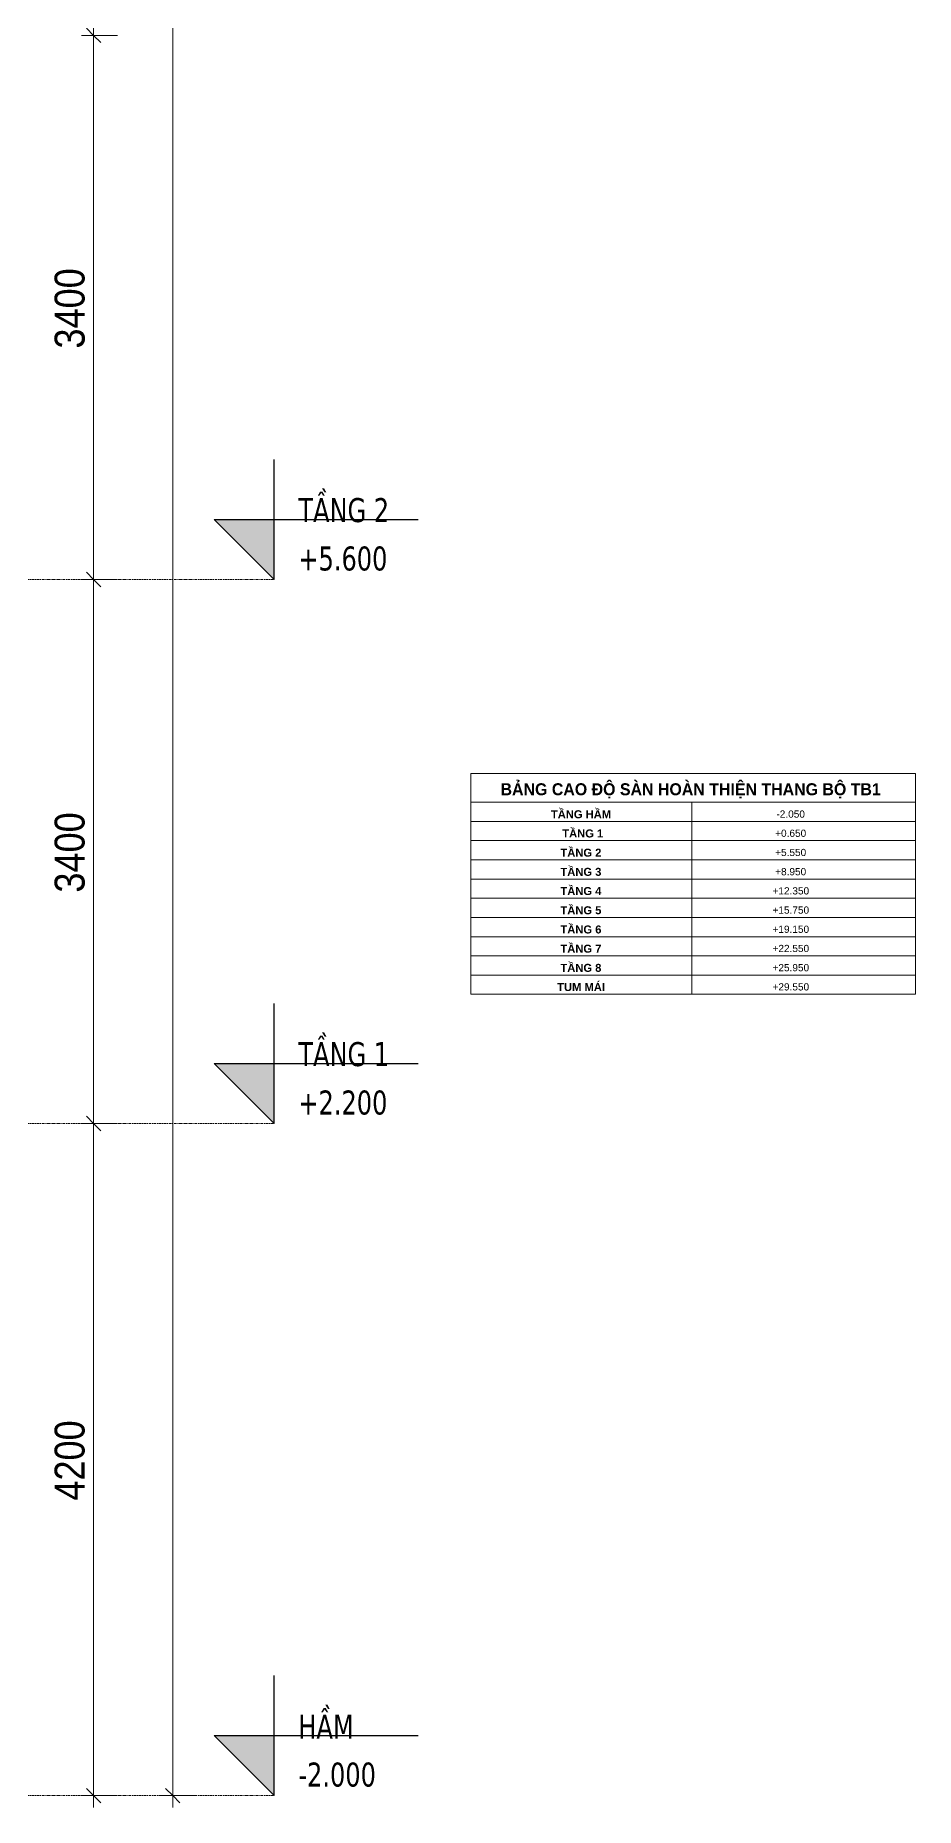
# Model space of a CAD drawing. Header units: millimetres. Extents: x 39389 to 101854, y -4225 to 80933.
# Drawn here: x 96350 to 101854, y -2075 to 9000 of the extents above; entities that cross this region are included whole.
import ezdxf

# ---------------------------------------------------------------- set-up
doc = ezdxf.new("R2010")
doc.units = ezdxf.units.MM
doc.linetypes.add('Centre', pattern=[31.75, 6.35, -4.7625, 15.875, -4.7625])
for name, color, linetype, lineweight in [('A-ANNO-DIMS', 211, 'Continuous', 9), ('A-ANNO-DIMS-75', 211, 'Continuous', 9), ('A-DETL-THIN', 151, 'Continuous', 18), ('A-FLOR-LEVL', 51, 'Continuous', 9), ('A-FLOR-LEVL-1', 51, 'Continuous', 25), ('A-FLOR-LEVL-2', 51, 'Centre', 9), ('G-ANNO-TEXT-1', 7, 'Continuous', 9), ('G-ANNO-TEXT-2', 5, 'Continuous', 9)]:
    doc.layers.add(name, color=color, linetype=linetype, lineweight=lineweight)
doc.styles.add('Arial_7', font='arial.ttf', dxfattribs={"height": 45})
doc.styles.add('Arial_B_4', font='arialbd.ttf', dxfattribs={"width": 0.95, "height": 75})
doc.styles.add('Arial_B_5', font='arialbd.ttf', dxfattribs={"height": 50})
doc.styles.add('Tahoma_B_1', font='tahomabd.ttf', dxfattribs={"width": 0.85, "height": 150})
doc.styles.add('UTM Avo_1', font='', dxfattribs={"width": 0.9, "height": 187.5})
doc.styles.get('UTM Avo_1').set_extended_font_data('UTM Avo')
doc.dimstyles.new('1_Dim_chi_tiet_2_5_2', dxfattribs={"dimscale": 304.8, "dimtxt": 187.368928, "dimasz": 0.295276, "dimexe": 0.246063, "dimexo": 0.0625, "dimgap": 0.024606, "dimtad": 1, "dimdec": 0, "dimrnd": 5, "dimzin": 0, "dimdsep": 46, "dimtxsty": 'UTM Avo_1', "dimblk1": 'OBLIQUE', "dimblk2": 'OBLIQUE', "dimsah": 1, "dimcen": 0.09, "dimdle": 0.246063, "dimazin": 0, "dimtfac": 1, "dimtdec": 4, "dimtix": 1, "dimtmove": 0, "dimatfit": 3, "dimfxl": 0.492126, "dimfxlon": 1, "dimtvp": 1, "dimtolj": 1, "dimtzin": 0, "dimarcsym": 2})

# ---------------------------------------------------------------- blocks, each defined once
blk = doc.blocks.new('Level - CAO ĐỘ LEVEL-350587-TKCS_THANG BỘ TB1 - MẶT CẮT')
at = {"layer": 'A-FLOR-LEVL'}
blk.add_hatch(color=256, dxfattribs=at).paths.add_polyline_path([(-67876, 2575), (-67876, 2200), (-68251, 2575)])
at = {"layer": 'A-FLOR-LEVL-1'}
for p, q in [((-67876, 2200), (-67876, 2950)), ((-68251, 2575), (-67876, 2200)), ((-68251, 2575), (-66976, 2575))]:
    blk.add_line(p, q, dxfattribs=at)
blk = doc.blocks.new('DIMBLOCK213-TKCS_THANG BỘ TB1 - MẶT CẮT')
at = {"layer": 'A-ANNO-DIMS-75', "lineweight": 25}
for p, q in [((96714, 12400), (96669, 12445)), ((96714, 12400), (96759, 12355)), ((96714, 9000), (96669, 9045)), ((96714, 9000), (96759, 8955))]:
    blk.add_line(p, q, dxfattribs=at)
at = {"layer": 'A-ANNO-DIMS-75'}
for p, q in [((96864, 12400), (96639, 12400)), ((96714, 12400), (96714, 9000)), ((96714, 12400), (96864, 12400)), ((96864, 9000), (96639, 9000)), ((96714, 9000), (96864, 9000))]:
    blk.add_line(p, q, dxfattribs=at)
at = {"layer": 'A-ANNO-DIMS-75', "color": 0, "insert": (96470, 10443), "char_height": 187.5, "width": 616.24, "attachment_point": 1, "rotation": 90, "line_spacing_factor": 1.110334, "style": 'UTM Avo_1'}
blk.add_mtext('3400', dxfattribs=at)
blk = doc.blocks.new('_Oblique')
at = {"color": 0, "linetype": 'ByBlock', "lineweight": -2}
blk.add_line((-0.5, -0.5), (0.5, 0.5), dxfattribs=at)
blk = doc.blocks.new('DIMBLOCK214-TKCS_THANG BỘ TB1 - MẶT CẮT')
at = {"layer": 'A-ANNO-DIMS-75'}
for p, q in [((96864, 9000), (96639, 9000)), ((96714, 9000), (96714, 5600)), ((96714, 9000), (96864, 9000)), ((96864, 5600), (96639, 5600)), ((96714, 5600), (96864, 5600))]:
    blk.add_line(p, q, dxfattribs=at)
at = {"layer": 'A-ANNO-DIMS-75', "lineweight": 25}
for p, q in [((96714, 9000), (96669, 9045)), ((96714, 9000), (96759, 8955)), ((96714, 5600), (96669, 5645)), ((96714, 5600), (96759, 5555))]:
    blk.add_line(p, q, dxfattribs=at)
at = {"layer": 'A-ANNO-DIMS-75', "color": 0, "insert": (96470, 7043), "char_height": 187.5, "width": 616.24, "attachment_point": 1, "rotation": 90, "line_spacing_factor": 1.110334, "style": 'UTM Avo_1'}
blk.add_mtext('3400', dxfattribs=at)
blk = doc.blocks.new('DIMBLOCK215-TKCS_THANG BỘ TB1 - MẶT CẮT')
at = {"layer": 'A-ANNO-DIMS-75'}
for p, q in [((96864, 5600), (96639, 5600)), ((96714, 5600), (96714, 2200)), ((96714, 5600), (96864, 5600)), ((96864, 2200), (96639, 2200)), ((96714, 2200), (96864, 2200))]:
    blk.add_line(p, q, dxfattribs=at)
at = {"layer": 'A-ANNO-DIMS-75', "lineweight": 25}
for p, q in [((96714, 5600), (96669, 5645)), ((96714, 5600), (96759, 5555)), ((96714, 2200), (96669, 2245)), ((96714, 2200), (96759, 2155))]:
    blk.add_line(p, q, dxfattribs=at)
at = {"layer": 'A-ANNO-DIMS-75', "color": 0, "insert": (96470, 3643), "char_height": 187.5, "width": 616.24, "attachment_point": 1, "rotation": 90, "line_spacing_factor": 1.110334, "style": 'UTM Avo_1'}
blk.add_mtext('3400', dxfattribs=at)
blk = doc.blocks.new('DIMBLOCK216-TKCS_THANG BỘ TB1 - MẶT CẮT')
at = {"layer": 'A-ANNO-DIMS-75', "lineweight": 25}
for p, q in [((96714, 2200), (96669, 2245)), ((96714, 2200), (96759, 2155)), ((96714, -2000), (96669, -1955)), ((96714, -2000), (96759, -2045))]:
    blk.add_line(p, q, dxfattribs=at)
at = {"layer": 'A-ANNO-DIMS-75'}
for p, q in [((96864, 2200), (96639, 2200)), ((96714, 2200), (96714, -2075)), ((96714, 2200), (96864, 2200)), ((96864, -2000), (96639, -2000)), ((96714, -2000), (96864, -2000))]:
    blk.add_line(p, q, dxfattribs=at)
at = {"layer": 'A-ANNO-DIMS-75', "color": 0, "insert": (96470, -157), "char_height": 187.5, "width": 616.24, "attachment_point": 1, "rotation": 90, "line_spacing_factor": 1.110334, "style": 'UTM Avo_1'}
blk.add_mtext('4200', dxfattribs=at)
blk = doc.blocks.new('DIMBLOCK217-TKCS_THANG BỘ TB1 - MẶT CẮT')
at = {"layer": 'A-ANNO-DIMS-75'}
for p, q in [((97359, 33800), (97134, 33800)), ((97209, 33875), (97209, -2075)), ((97209, 33800), (97359, 33800)), ((97359, -2000), (97134, -2000)), ((97209, -2000), (97359, -2000))]:
    blk.add_line(p, q, dxfattribs=at)
at = {"layer": 'A-ANNO-DIMS-75', "lineweight": 25}
for p, q in [((97209, 33800), (97164, 33845)), ((97209, 33800), (97254, 33755)), ((97209, -2000), (97164, -1955)), ((97209, -2000), (97254, -2045))]:
    blk.add_line(p, q, dxfattribs=at)
at = {"layer": 'A-ANNO-DIMS-75', "color": 0, "insert": (96965, 15579), "char_height": 187.5, "width": 770.29, "attachment_point": 1, "rotation": 90, "line_spacing_factor": 1.110334, "style": 'UTM Avo_1'}
blk.add_mtext('35800', dxfattribs=at)

msp = doc.modelspace()

# ---------------------------------------------------------------- linework, layer by layer
at = {"layer": 'A-DETL-THIN'}
for p, q in [((99073.6, 4387.7), (101853.6, 4387.7)), ((99073.6, 3007.7), (99073.6, 4387.7)), ((101853.6, 3007.7), (101853.6, 4387.7)), ((99073.6, 4207.7), (101853.6, 4207.7)), ((100453.6, 3007.7), (100453.6, 4207.7)), ((99073.6, 4087.7), (101853.6, 4087.7)), ((99073.6, 4087.7), (101853.6, 4087.7)), ((99073.6, 3967.7), (101853.6, 3967.7)), ((99073.6, 3847.7), (101853.6, 3847.7)), ((99073.6, 3727.7), (101853.6, 3727.7)), ((99073.6, 3607.7), (101853.6, 3607.7)), ((99073.6, 3487.7), (101853.6, 3487.7)), ((99073.6, 3367.7), (101853.6, 3367.7)), ((99073.6, 3247.7), (101853.6, 3247.7)), ((99073.6, 3127.7), (101853.6, 3127.7)), ((99073.6, 3007.7), (101853.6, 3007.7))]:
    msp.add_line(p, q, dxfattribs=at)
at = {"layer": 'A-FLOR-LEVL-2'}
for p, q in [((85744.3, 5600), (97843.9, 5600)), ((85744.3, 2200), (97843.9, 2200)), ((85744.3, -2000), (97843.9, -2000))]:
    msp.add_line(p, q, dxfattribs=at)

# ---------------------------------------------------------------- block references
at = {"layer": 'A-FLOR-LEVL-1'}
for p in [(165719.5, 3400), (165719.5, 0), (165719.5, -4200)]:
    msp.add_blockref('Level - CAO ĐỘ LEVEL-350587-TKCS_THANG BỘ TB1 - MẶT CẮT', p, dxfattribs=at)

# ---------------------------------------------------------------- texts
at = {"layer": 'A-FLOR-LEVL', "char_height": 150, "line_spacing_factor": 0.996129, "style": 'Tahoma_B_1'}
for s, insert, width, attachment_point in [('\\pt765,1530,2295,3060,3825,4590,5355,6120,6885,7650,8415,9180,9945,10710,11475,12240,13005,13770,14535,15300,16065,16830,17595,18360,19125,19890,20655,21420,22185,22950,23715,24480;TẦNG 2', (97994.3, 5955.8), 678.937, 7), ('\\pt318.75,637.5,956.25,1275,1593.75,1912.5,2231.25,2550,2868.75,3187.5,3506.25,3825,4143.75,4462.5,4781.25,5100,5418.75,5737.5,6056.25,6375,6693.75,7012.5,7331.25,7650,7968.75,8287.5,8606.25,8925,9243.75,9562.5,9881.25,10200;+5.600', (97994.3, 5806.3), 662.362, 1), ('\\pt765,1530,2295,3060,3825,4590,5355,6120,6885,7650,8415,9180,9945,10710,11475,12240,13005,13770,14535,15300,16065,16830,17595,18360,19125,19890,20655,21420,22185,22950,23715,24480;TẦNG 1', (97994.3, 2555.8), 678.937, 7), ('\\pt318.75,637.5,956.25,1275,1593.75,1912.5,2231.25,2550,2868.75,3187.5,3506.25,3825,4143.75,4462.5,4781.25,5100,5418.75,5737.5,6056.25,6375,6693.75,7012.5,7331.25,7650,7968.75,8287.5,8606.25,8925,9243.75,9562.5,9881.25,10200;+2.200', (97994.3, 2406.3), 662.362, 1), ('\\pt765,1530,2295,3060,3825,4590,5355,6120,6885,7650,8415,9180,9945,10710,11475,12240,13005,13770,14535,15300,16065,16830,17595,18360,19125,19890,20655,21420,22185,22950,23715,24480;HẦM', (97994.3, -1644.2), 425.85, 7), ('\\pt318.75,637.5,956.25,1275,1593.75,1912.5,2231.25,2550,2868.75,3187.5,3506.25,3825,4143.75,4462.5,4781.25,5100,5418.75,5737.5,6056.25,6375,6693.75,7012.5,7331.25,7650,7968.75,8287.5,8606.25,8925,9243.75,9562.5,9881.25,10200;-2.000', (97994.3, -1793.7), 594.787, 1)]:
    msp.add_mtext(s, dxfattribs=dict(at, insert=insert, width=width, attachment_point=attachment_point))
at = {"layer": 'G-ANNO-TEXT-1', "attachment_point": 5, "line_spacing_factor": 0.936439}
for s, insert, char_height, width, style in [('\\pt237.50025,474.99975,712.5,950.00025,1187.49975,1425,1662.50025,1899.99975,2137.5,2375.00025,2612.49975,2850,3087.50025,3324.99975,3562.5,3800.00025,4037.49975,4275,4512.50025,4749.99975,4987.5,5225.00025,5462.49975,5700,5937.50025,6174.99975,6412.5,6650.00025,6887.49975,7125,7362.50025,7599.99975;BẢNG CAO ĐỘ SÀN HOÀN THIỆN THANG BỘ TB1', (100447.2, 4279.2), 75, 2788.488, 'Arial_B_4'), ('\\pt317.5,635,952.5,1270,1587.5,1905,2222.5,2540,2857.5,3175,3492.5,3810,4127.5,4445,4762.5,5080,5397.5,5715,6032.5,6350,6667.5,6985,7302.5,7620,7937.5,8255,8572.5,8890,9207.5,9525,9842.5,10160;TẦNG HẦM', (99761.5, 4132.4), 50, 555.75, 'Arial_B_5'), ('\\pt317.5,635,952.5,1270,1587.5,1905,2222.5,2540,2857.5,3175,3492.5,3810,4127.5,4445,4762.5,5080,5397.5,5715,6032.5,6350,6667.5,6985,7302.5,7620,7937.5,8255,8572.5,8890,9207.5,9525,9842.5,10160;TẦNG 1 ', (99772.5, 4012.4), 50, 555.75, 'Arial_B_5'), ('\\pt317.5,635,952.5,1270,1587.5,1905,2222.5,2540,2857.5,3175,3492.5,3810,4127.5,4445,4762.5,5080,5397.5,5715,6032.5,6350,6667.5,6985,7302.5,7620,7937.5,8255,8572.5,8890,9207.5,9525,9842.5,10160;TẦNG 2', (99761, 3892.4), 50, 398.5, 'Arial_B_5'), ('\\pt317.5,635,952.5,1270,1587.5,1905,2222.5,2540,2857.5,3175,3492.5,3810,4127.5,4445,4762.5,5080,5397.5,5715,6032.5,6350,6667.5,6985,7302.5,7620,7937.5,8255,8572.5,8890,9207.5,9525,9842.5,10160;TẦNG 3', (99761, 3772.4), 50, 398.5, 'Arial_B_5'), ('\\pt317.5,635,952.5,1270,1587.5,1905,2222.5,2540,2857.5,3175,3492.5,3810,4127.5,4445,4762.5,5080,5397.5,5715,6032.5,6350,6667.5,6985,7302.5,7620,7937.5,8255,8572.5,8890,9207.5,9525,9842.5,10160;TẦNG 4', (99761, 3652.4), 50, 398.5, 'Arial_B_5'), ('\\pt317.5,635,952.5,1270,1587.5,1905,2222.5,2540,2857.5,3175,3492.5,3810,4127.5,4445,4762.5,5080,5397.5,5715,6032.5,6350,6667.5,6985,7302.5,7620,7937.5,8255,8572.5,8890,9207.5,9525,9842.5,10160;TẦNG 5', (99761, 3532.4), 50, 398.5, 'Arial_B_5'), ('\\pt317.5,635,952.5,1270,1587.5,1905,2222.5,2540,2857.5,3175,3492.5,3810,4127.5,4445,4762.5,5080,5397.5,5715,6032.5,6350,6667.5,6985,7302.5,7620,7937.5,8255,8572.5,8890,9207.5,9525,9842.5,10160;TẦNG 6', (99761, 3412.4), 50, 398.5, 'Arial_B_5'), ('\\pt317.5,635,952.5,1270,1587.5,1905,2222.5,2540,2857.5,3175,3492.5,3810,4127.5,4445,4762.5,5080,5397.5,5715,6032.5,6350,6667.5,6985,7302.5,7620,7937.5,8255,8572.5,8890,9207.5,9525,9842.5,10160;TẦNG 7', (99761, 3292.4), 50, 398.5, 'Arial_B_5'), ('\\pt317.5,635,952.5,1270,1587.5,1905,2222.5,2540,2857.5,3175,3492.5,3810,4127.5,4445,4762.5,5080,5397.5,5715,6032.5,6350,6667.5,6985,7302.5,7620,7937.5,8255,8572.5,8890,9207.5,9525,9842.5,10160;TẦNG 8', (99761, 3172.4), 50, 398.5, 'Arial_B_5'), ('\\pt317.5,635,952.5,1270,1587.5,1905,2222.5,2540,2857.5,3175,3492.5,3810,4127.5,4445,4762.5,5080,5397.5,5715,6032.5,6350,6667.5,6985,7302.5,7620,7937.5,8255,8572.5,8890,9207.5,9525,9842.5,10160;TUM MÁI', (99762, 3052.4), 50, 398.5, 'Arial_B_5')]:
    msp.add_mtext(s, dxfattribs=dict(at, insert=insert, char_height=char_height, width=width, style=style))
at = {"layer": 'G-ANNO-TEXT-2', "char_height": 45, "width": 597, "attachment_point": 5, "line_spacing_factor": 0.936439, "style": 'Arial_7'}
for s, insert in [('\\pt317.5002,634.99995,952.50015,1269.9999,1587.5001,1904.99985,2222.50005,2539.9998,2857.5,3175.0002,3492.49995,3810.00015,4127.4999,4445.0001,4762.49985,5080.00005,5397.4998,5715,6032.5002,6349.99995,6667.50015,6984.9999,7302.5001,7619.99985,7937.50005,8254.9998,8572.5,8890.0002,9207.49995,9525.00015,9842.4999,10160.0001;-2.050', (101072.6, 4133.7)), ('\\pt317.5002,634.99995,952.50015,1269.9999,1587.5001,1904.99985,2222.50005,2539.9998,2857.5,3175.0002,3492.49995,3810.00015,4127.4999,4445.0001,4762.49985,5080.00005,5397.4998,5715,6032.5002,6349.99995,6667.50015,6984.9999,7302.5001,7619.99985,7937.50005,8254.9998,8572.5,8890.0002,9207.49995,9525.00015,9842.4999,10160.0001;+0.650', (101072.6, 4013.7)), ('\\pt317.5002,634.99995,952.50015,1269.9999,1587.5001,1904.99985,2222.50005,2539.9998,2857.5,3175.0002,3492.49995,3810.00015,4127.4999,4445.0001,4762.49985,5080.00005,5397.4998,5715,6032.5002,6349.99995,6667.50015,6984.9999,7302.5001,7619.99985,7937.50005,8254.9998,8572.5,8890.0002,9207.49995,9525.00015,9842.4999,10160.0001;+5.550', (101072.6, 3893.7)), ('\\pt317.5002,634.99995,952.50015,1269.9999,1587.5001,1904.99985,2222.50005,2539.9998,2857.5,3175.0002,3492.49995,3810.00015,4127.4999,4445.0001,4762.49985,5080.00005,5397.4998,5715,6032.5002,6349.99995,6667.50015,6984.9999,7302.5001,7619.99985,7937.50005,8254.9998,8572.5,8890.0002,9207.49995,9525.00015,9842.4999,10160.0001;+8.950', (101072.6, 3773.7)), ('\\pt317.5002,634.99995,952.50015,1269.9999,1587.5001,1904.99985,2222.50005,2539.9998,2857.5,3175.0002,3492.49995,3810.00015,4127.4999,4445.0001,4762.49985,5080.00005,5397.4998,5715,6032.5002,6349.99995,6667.50015,6984.9999,7302.5001,7619.99985,7937.50005,8254.9998,8572.5,8890.0002,9207.49995,9525.00015,9842.4999,10160.0001;+12.350', (101073.5, 3653.7)), ('\\pt317.5002,634.99995,952.50015,1269.9999,1587.5001,1904.99985,2222.50005,2539.9998,2857.5,3175.0002,3492.49995,3810.00015,4127.4999,4445.0001,4762.49985,5080.00005,5397.4998,5715,6032.5002,6349.99995,6667.50015,6984.9999,7302.5001,7619.99985,7937.50005,8254.9998,8572.5,8890.0002,9207.49995,9525.00015,9842.4999,10160.0001;+15.750', (101073.5, 3533.7)), ('\\pt317.5002,634.99995,952.50015,1269.9999,1587.5001,1904.99985,2222.50005,2539.9998,2857.5,3175.0002,3492.49995,3810.00015,4127.4999,4445.0001,4762.49985,5080.00005,5397.4998,5715,6032.5002,6349.99995,6667.50015,6984.9999,7302.5001,7619.99985,7937.50005,8254.9998,8572.5,8890.0002,9207.49995,9525.00015,9842.4999,10160.0001;+19.150', (101073.5, 3413.7)), ('\\pt317.5002,634.99995,952.50015,1269.9999,1587.5001,1904.99985,2222.50005,2539.9998,2857.5,3175.0002,3492.49995,3810.00015,4127.4999,4445.0001,4762.49985,5080.00005,5397.4998,5715,6032.5002,6349.99995,6667.50015,6984.9999,7302.5001,7619.99985,7937.50005,8254.9998,8572.5,8890.0002,9207.49995,9525.00015,9842.4999,10160.0001;+22.550', (101073.5, 3293.7)), ('\\pt317.5002,634.99995,952.50015,1269.9999,1587.5001,1904.99985,2222.50005,2539.9998,2857.5,3175.0002,3492.49995,3810.00015,4127.4999,4445.0001,4762.49985,5080.00005,5397.4998,5715,6032.5002,6349.99995,6667.50015,6984.9999,7302.5001,7619.99985,7937.50005,8254.9998,8572.5,8890.0002,9207.49995,9525.00015,9842.4999,10160.0001;+25.950', (101073.5, 3173.7)), ('\\pt317.5002,634.99995,952.50015,1269.9999,1587.5001,1904.99985,2222.50005,2539.9998,2857.5,3175.0002,3492.49995,3810.00015,4127.4999,4445.0001,4762.49985,5080.00005,5397.4998,5715,6032.5002,6349.99995,6667.50015,6984.9999,7302.5001,7619.99985,7937.50005,8254.9998,8572.5,8890.0002,9207.49995,9525.00015,9842.4999,10160.0001;+29.550', (101073.5, 3053.7))]:
    msp.add_mtext(s, dxfattribs=dict(at, insert=insert))

# ---------------------------------------------------------------- dimensions: what is measured, and where the dimension line sits
at = {"layer": 'A-ANNO-DIMS'}
for base, p1, p2, override, picture, middle in [((97208.9, -2000), (97358.9, 33800), (97358.9, -2000), {"dimpost": '<>', "dimfxl": 35800}, 'DIMBLOCK217-TKCS_THANG BỘ TB1 - MẶT CẮT', (97104.3, 15900)), ((96713.9, 9000), (96863.9, 12400), (96863.9, 9000), {"dimpost": '<>', "dimfxl": 3400}, 'DIMBLOCK213-TKCS_THANG BỘ TB1 - MẶT CẮT', (96609.3, 10700)), ((96713.9, 5600), (96863.9, 9000), (96863.9, 5600), {"dimpost": '<>', "dimfxl": 3400}, 'DIMBLOCK214-TKCS_THANG BỘ TB1 - MẶT CẮT', (96609.3, 7300)), ((96713.9, 2200), (96863.9, 5600), (96863.9, 2200), {"dimpost": '<>', "dimfxl": 3400}, 'DIMBLOCK215-TKCS_THANG BỘ TB1 - MẶT CẮT', (96609.3, 3900)), ((96713.9, -2000), (96863.9, 2200), (96863.9, -2000), {"dimpost": '<>', "dimfxl": 4200}, 'DIMBLOCK216-TKCS_THANG BỘ TB1 - MẶT CẮT', (96609.3, 100))]:
    dim = msp.add_linear_dim(base=base, p1=p1, p2=p2, angle=90, dimstyle='1_Dim_chi_tiet_2_5_2', override=override, dxfattribs=at)
    dim.commit()
    dim.dimension.update_dxf_attribs({"geometry": picture, "text_midpoint": middle})

doc.saveas('drawing.dxf')
